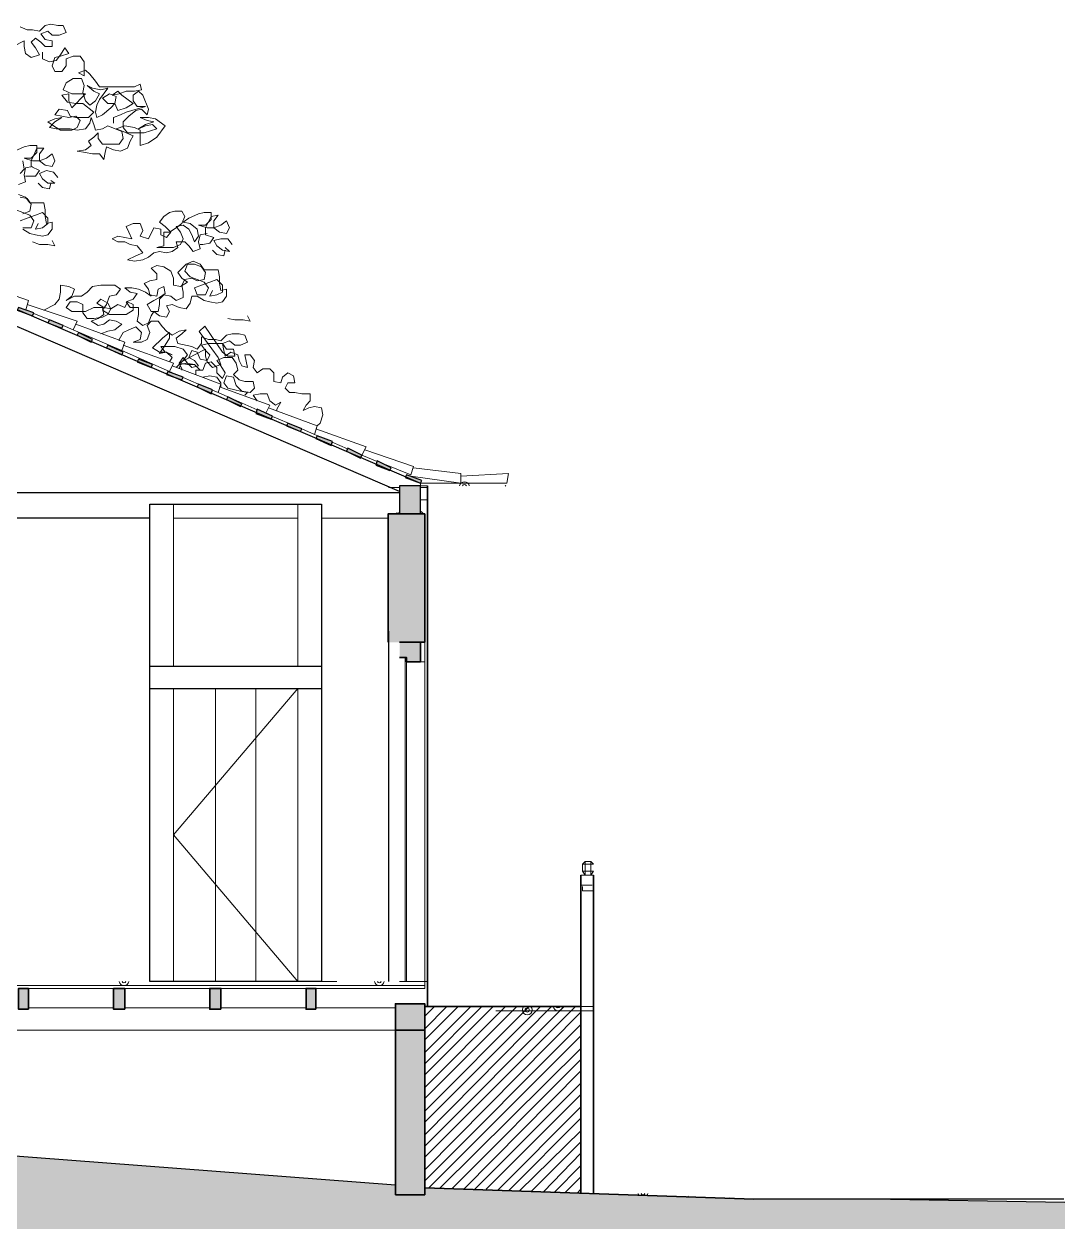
# Model space of a CAD drawing. Header units: millimetres. Extents: x -87562 to -66998, y -9230 to 528.
# Drawn here: x -74950 to -66998, y -9230 to -27 of the extents above; entities that cross this region are included whole.
import ezdxf

# ---------------------------------------------------------------- set-up
doc = ezdxf.new("R2010")
doc.units = ezdxf.units.MM
for name, color, linetype, lineweight in [('A-ALV-___-___-EXI', 250, 'Continuous', 35), ('A-BAS-___-___-EXI', 250, 'Continuous', 25), ('A-COB-___-___-EXI', 250, 'Continuous', 25), ('A-PIS-___-___-EXI', 250, 'Continuous', 25), ('A-POR-___-___-EXI', 250, 'Continuous', 25), ('A-VEG-___-___-EXI', 250, 'Continuous', 25)]:
    doc.layers.add(name, color=color, linetype=linetype, lineweight=lineweight)

msp = doc.modelspace()

# ---------------------------------------------------------------- hatches: boundary and pattern name
at = {"layer": 'A-ALV-___-___-EXI'}
h = msp.add_hatch(color=11, dxfattribs=at)
h.paths.add_polyline_path([(-71889.2, -8970.2), (-71889.2, -7712.3), (-72113.1, -7712.3), (-72113.1, -8970.2)])
h.paths.add_polyline_path([(-75652.2, -8671.7), (-75598.9, -8671.7), (-75598.9, -7552.4), (-75780.1, -7552.4), (-75780.1, -8671.7), (-75726.8, -8671.7)])
h.paths.add_polyline_path([(-79436.4, -8405.2), (-79276.5, -8405.2), (-79276.5, -7712.3), (-79500.4, -7712.3), (-79500.4, -8405.2), (-79479.1, -8405.2)])
h.paths.add_polyline_path([(-82975.5, -8096.1), (-82666.4, -8096.1), (-82666.4, -6411.8), (-82954.2, -6411.8), (-82900.9, -7627.1), (-82975.5, -7627.1), (-82975.5, -8064.1)])
h.paths.add_polyline_path([(-79479.1, -5036.7), (-79319.2, -5036.7), (-79319.2, -3789.5), (-79479.1, -3789.5), (-79479.1, -4303.1)])
h.paths.add_polyline_path([(-72027.8, -4748.9), (-71889.2, -4748.9), (-71889.2, -3768.9), (-72169.2, -3768.9), (-72169.2, -4748.9), (-72081.1, -4748.9)])
at = {"layer": 'A-BAS-___-___-EXI', "true_color": 0xcb9898}
msp.add_hatch(color=253, dxfattribs=at).paths.add_polyline_path([(-79850.8, -9230.1), (-66997.9, -9230.1), (-66997.9, -9028.9), (-68478, -9002.2), (-69373.5, -9002.2), (-71889.2, -8916.9), (-71889.2, -8970.2), (-72113.1, -8970.2), (-72113.1, -8895.6), (-75598.9, -8629.1), (-75598.9, -8671.7), (-75780.1, -8671.7), (-75780.1, -8618.4), (-79276.5, -8341.3), (-79276.5, -8405.2), (-79500.4, -8405.2), (-79500.4, -8330.6), (-82666.4, -8085.4), (-82666.4, -8096.1), (-82975.5, -8096.1), (-82975.5, -8064.1), (-84735.5, -8064.1), (-84735.5, -8060.2), (-85395.3, -8042.8), (-87562.5, -7937.1), (-87562.5, -9230.1), (-82421.3, -9230.1)])
at = {"layer": 'A-COB-___-___-EXI', "true_color": 0xc19a82}
h = msp.add_hatch(color=33, dxfattribs=at)
h.paths.add_polyline_path([(-72113.1, -7712.3), (-71889.2, -7712.3), (-71889.2, -7509.8), (-72113.1, -7509.8)])
h.paths.add_polyline_path([(-79276.5, -7712.3), (-79276.5, -7509.8), (-79436.4, -7509.8), (-79436.4, -7371.2), (-79479.1, -7371.2), (-79479.1, -7712.3)])
h.paths.add_polyline_path([(-75652.2, -7552.4), (-75652.2, -7392.5), (-75726.8, -7392.5), (-75726.8, -7552.4)])
h.paths.add_polyline_path([(-78658.2, -7552.4), (-78583.6, -7552.4), (-78583.6, -7392.5), (-78658.2, -7392.5)])
h.paths.add_polyline_path([(-77848.1, -7552.4), (-77848.1, -7392.5), (-77922.7, -7392.5), (-77922.7, -7552.4)])
h.paths.add_polyline_path([(-74991.2, -7552.4), (-74916.6, -7552.4), (-74916.6, -7392.5), (-74991.2, -7392.5)])
h.paths.add_polyline_path([(-74181.1, -7552.4), (-74181.1, -7392.5), (-74266.4, -7392.5), (-74266.4, -7552.4)])
h.paths.add_polyline_path([(-77112.6, -7552.4), (-77112.6, -7392.5), (-77197.8, -7392.5), (-77197.8, -7552.4)])
h.paths.add_polyline_path([(-72795.3, -7552.4), (-72720.7, -7552.4), (-72720.7, -7392.5), (-72795.3, -7392.5)])
h.paths.add_polyline_path([(-76462.3, -7552.4), (-76377, -7552.4), (-76377, -7392.5), (-76462.3, -7392.5)])
h.paths.add_polyline_path([(-73530.8, -7552.4), (-73445.6, -7552.4), (-73445.6, -7392.5), (-73530.8, -7392.5)])
h.paths.add_polyline_path([(-82773, -5249.9), (-82634.4, -5217.9), (-82655.7, -5079.3), (-82794.3, -5100.7)])
h.paths.add_polyline_path([(-83359.3, -5196.6), (-83252.7, -5154), (-83263.3, -5132.6), (-83369.9, -5175.3)])
h.paths.add_polyline_path([(-79479.1, -5154), (-79329.8, -5154), (-79329.8, -5036.7), (-79479.1, -5036.7)])
h.paths.add_polyline_path([(-83082.1, -5090), (-82975.5, -5036.7), (-82986.2, -5015.4), (-83092.8, -5058)])
h.paths.add_polyline_path([(-82804.9, -4972.7), (-82698.4, -4919.4), (-82709, -4898.1), (-82815.6, -4940.8)])
h.paths.add_polyline_path([(-71921.2, -4898.1), (-71921.2, -4748.9), (-72081.1, -4748.9), (-72081.1, -4866.1), (-72027.8, -4866.1), (-72027.8, -4898.1)])
h.paths.add_polyline_path([(-82527.8, -4855.5), (-82421.3, -4801.9), (-82431.9, -4780.9), (-82538.5, -4834.2)])
h.paths.add_polyline_path([(-82250.6, -4738.2), (-82144, -4695.6), (-82144, -4663.6), (-82261.3, -4716.9)])
h.paths.add_polyline_path([(-81973.5, -4621), (-81856.2, -4578.3), (-81866.9, -4546.4), (-81984.1, -4599.7)])
h.paths.add_polyline_path([(-81696.3, -4503.7), (-81579.1, -4461.1), (-81589.7, -4439.8), (-81707, -4482.4)])
h.paths.add_polyline_path([(-81419.2, -4386.5), (-81301.9, -4343.8), (-81312.6, -4322.5), (-81429.8, -4365.1)])
h.paths.add_polyline_path([(-81142, -4269.2), (-81024.7, -4226.6), (-81035.4, -4205.2), (-81152.7, -4247.9)])
h.paths.add_polyline_path([(-80864.8, -4151.9), (-80747.6, -4109.3), (-80758.2, -4088), (-80875.5, -4130.6)])
h.paths.add_polyline_path([(-80587.7, -4045.3), (-80470.4, -3992), (-80481.1, -3970.7), (-80587.7, -4013.4)])
h.paths.add_polyline_path([(-80299.9, -3928.1), (-80193.3, -3874.8), (-80203.9, -3853.5), (-80310.5, -3896.1)])
h.paths.add_polyline_path([(-80022.7, -3810.8), (-79916.1, -3757.5), (-79926.8, -3736.2), (-80033.4, -3789.5)])
h.paths.add_polyline_path([(-79468.4, -3789.5), (-79276.5, -3789.5), (-79276.5, -3587), (-79468.4, -3587)])
h.paths.add_polyline_path([(-71921.2, -3768.2), (-71921.2, -3555), (-72081.1, -3555), (-72081.1, -3768.2)])
h.paths.add_polyline_path([(-79745.6, -3693.6), (-79639, -3650.9), (-79649.6, -3618.9), (-79756.2, -3672.2)])
h.paths.add_polyline_path([(-79585.7, -3629.6), (-79479.1, -3576.3), (-79489.7, -3555), (-79596.3, -3597.6)])
h.paths.add_polyline_path([(-79436.4, -3555), (-79319.2, -3512.3), (-79329.8, -3491), (-79447.1, -3533.7)])
h.paths.add_polyline_path([(-71921.2, -3533.7), (-71910.5, -3512.3), (-72027.8, -3469.7), (-72038.5, -3491)])
h.paths.add_polyline_path([(-79201.9, -3459), (-79095.3, -3416.4), (-79106, -3384.4), (-79212.6, -3437.7)])
h.paths.add_polyline_path([(-72155.7, -3437.7), (-72145, -3416.4), (-72251.6, -3363.1), (-72262.3, -3395.1)])
h.paths.add_polyline_path([(-78978, -3363.1), (-78871.4, -3309.8), (-78882.1, -3288.5), (-78988.7, -3341.8)])
h.paths.add_polyline_path([(-72379.6, -3341.8), (-72368.9, -3320.5), (-72475.5, -3267.2), (-72486.2, -3288.5)])
h.paths.add_polyline_path([(-78754.2, -3256.5), (-78636.9, -3213.9), (-78647.6, -3192.5), (-78764.8, -3235.2)])
h.paths.add_polyline_path([(-72603.4, -3245.8), (-72592.8, -3213.9), (-72710, -3171.2), (-72720.7, -3192.5)])
h.paths.add_polyline_path([(-78519.7, -3160.6), (-78413.1, -3107.3), (-78423.7, -3085.9), (-78530.3, -3139.2)])
h.paths.add_polyline_path([(-72837.9, -3139.2), (-72827.3, -3117.9), (-72933.9, -3075.3), (-72944.5, -3096.6)])
h.paths.add_polyline_path([(-78295.8, -3064.6), (-78189.2, -3011.3), (-78199.9, -2990), (-78306.5, -3032.7)])
h.paths.add_polyline_path([(-73061.8, -3043.3), (-73051.1, -3022), (-73168.4, -2968.7), (-73179.1, -3000.7)])
h.paths.add_polyline_path([(-78072, -2958), (-77954.7, -2915.4), (-77965.4, -2894.1), (-78082.6, -2936.7)])
h.paths.add_polyline_path([(-73296.3, -2947.4), (-73285.7, -2926.1), (-73392.3, -2872.8), (-73402.9, -2894.1)])
h.paths.add_polyline_path([(-77837.4, -2862.1), (-77730.8, -2808.8), (-77741.5, -2787.5), (-77848.1, -2840.8)])
h.paths.add_polyline_path([(-73520.2, -2851.4), (-73509.5, -2819.5), (-73616.1, -2776.8), (-73626.8, -2798.1)])
h.paths.add_polyline_path([(-77613.6, -2766.2), (-77507, -2712.9), (-77517.6, -2691.5), (-77624.2, -2734.2)])
h.paths.add_polyline_path([(-73744, -2744.8), (-73733.4, -2723.5), (-73850.6, -2680.9), (-73861.3, -2702.2)])
h.paths.add_polyline_path([(-77389.7, -2659.6), (-77272.5, -2616.9), (-77283.1, -2584.9), (-77400.4, -2638.2)])
h.paths.add_polyline_path([(-73978.6, -2648.9), (-73967.9, -2627.6), (-74074.5, -2584.9), (-74085.2, -2606.3)])
h.paths.add_polyline_path([(-77155.2, -2563.6), (-77048.6, -2510.3), (-77059.3, -2489), (-77165.9, -2542.3)])
h.paths.add_polyline_path([(-74202.4, -2553), (-74191.8, -2531.6), (-74309, -2478.3), (-74319.7, -2499.7)])
h.paths.add_polyline_path([(-76931.3, -2457), (-76824.7, -2414.4), (-76835.4, -2393.1), (-76942, -2435.7)])
h.paths.add_polyline_path([(-74436.9, -2457), (-74426.3, -2435.7), (-74532.9, -2382.4), (-74543.5, -2403.7)])
h.paths.add_polyline_path([(-76707.5, -2361.1), (-76590.2, -2318.4), (-76600.9, -2286.5), (-76718.1, -2339.8)])
h.paths.add_polyline_path([(-74660.8, -2350.4), (-74650.1, -2329.1), (-74756.7, -2286.5), (-74767.4, -2307.8), (-74709.6, -2330.9)])
h.paths.add_polyline_path([(-76473, -2265.1), (-76366.4, -2211.8), (-76377, -2190.5), (-76483.6, -2243.8)])
h.paths.add_polyline_path([(-74884.6, -2254.5), (-74874, -2233.2), (-74991.2, -2190.5), (-75001.9, -2211.8), (-74888.3, -2253.1)])
h.paths.add_polyline_path([(-75684.1, -2243.8), (-75545.6, -2105.2), (-75684.1, -1966.7), (-75822.7, -2105.2)])
h.paths.add_polyline_path([(-76249.1, -2158.5), (-76142.5, -2115.9), (-76153.2, -2094.6), (-76259.8, -2137.2)])
h.paths.add_polyline_path([(-75119.2, -2158.5), (-75108.5, -2137.2), (-75215.1, -2083.9), (-75225.8, -2115.9)])
h.paths.add_polyline_path([(-75343, -2062.6), (-75332.4, -2041.3), (-75449.6, -1988), (-75460.3, -2009.3)])
h.paths.add_polyline_path([(-76025.3, -2062.6), (-75908, -2009.3), (-75918.7, -1988), (-76035.9, -2041.3)])
h.paths.add_polyline_path([(-75577.5, -1966.7), (-75566.9, -1934.7), (-75673.5, -1892), (-75683.9, -1913.5)])
h.paths.add_polyline_path([(-75790.7, -1966.7), (-75684.1, -1913.4), (-75694.8, -1892), (-75801.4, -1934.7)])

# ---------------------------------------------------------------- linework, layer by layer
at = {"layer": 'A-ALV-___-___-EXI'}
for p, q in [((-71868.3, -3555), (-71868.3, -7531.1)), ((-70695.3, -8957.4), (-70695.3, -6529.1)), ((-70599.4, -6529.1), (-70599.4, -8960.6)), ((-71868.3, -7531.1), (-70695.3, -7531.1)), ((-72113.1, -7712.3), (-72113.1, -8970.2)), ((-71889.2, -8970.2), (-71889.2, -7712.3)), ((-72113.1, -8970.2), (-71889.2, -8970.2))]:
    msp.add_line(p, q, dxfattribs=at)
at = {"layer": 'A-ALV-___-___-EXI', "color": 28, "lineweight": 15}
for p, q in [((-72102.4, -3768.9), (-72102.4, -3757.5)), ((-71921.2, -3768.2), (-71910.5, -3768.2)), ((-70663.3, -6529.1), (-70663.3, -6422.5)), ((-70620.7, -6422.5), (-70620.7, -6529.1)), ((-70599.4, -6529.1), (-70695.3, -6529.1)), ((-70695.3, -6529.1), (-70599.4, -6529.1)), ((-70599.4, -6443.8), (-70684.6, -6443.8)), ((-70674, -6603.7), (-70695.3, -6603.7)), ((-70674, -6603.7), (-70610, -6603.7)), ((-72038.5, -7339.2), (-72081.1, -7339.2)), ((-71868.3, -7339.2), (-71889.2, -7339.2)), ((-71889.2, -7605.7), (-71814.6, -7531.1)), ((-71889.2, -7701.7), (-71718.7, -7531.1)), ((-71889.2, -7787), (-71633.4, -7531.1)), ((-71889.2, -7882.9), (-71537.4, -7531.1)), ((-71889.2, -7968.2), (-71452.2, -7531.1)), ((-71889.2, -8053.5), (-71366.9, -7531.1)), ((-71889.2, -8149.4), (-71270.9, -7531.1)), ((-71889.2, -8234.7), (-71185.7, -7531.1)), ((-71889.2, -8330.6), (-71089.7, -7531.1)), ((-71889.2, -8415.9), (-71004.4, -7531.1)), ((-71889.2, -8511.8), (-70919.2, -7531.1)), ((-71889.2, -8597.1), (-70823.2, -7531.1)), ((-71889.2, -8682.4), (-70737.9, -7531.1)), ((-70695.3, -7531.1), (-70599.4, -7531.1)), ((-70599.4, -7531.1), (-70695.3, -7531.1)), ((-71889.2, -8778.3), (-70695.3, -7573.8)), ((-71889.2, -8863.6), (-70695.3, -7669.7)), ((-71857.2, -8916.9), (-70695.3, -7755)), ((-71772, -8916.9), (-70695.3, -7850.9)), ((-71683, -8923.9), (-70695.3, -7936.2)), ((-71590.2, -8927), (-70695.3, -8021.5)), ((-71505.5, -8927.6), (-70695.3, -8117.4)), ((-71420.2, -8927.6), (-70695.3, -8202.7)), ((-71332.5, -8935.8), (-70695.3, -8298.6)), ((-71249.6, -8938.2), (-70695.3, -8383.9)), ((-71164.3, -8938.2), (-70695.3, -8479.8)), ((-71074.7, -8944.5), (-70695.3, -8565.1)), ((-70981.9, -8947.7), (-70695.3, -8650.4)), ((-74848.6, -8686.4), (-74852.7, -8682.4)), ((-70897.8, -8948.9), (-70695.3, -8746.3)), ((-70812.6, -8948.9), (-70695.3, -8831.6)), ((-70724.1, -8956.4), (-70695.3, -8927.6)), ((-70631.3, -8959.5), (-70599.4, -8959.5)), ((-69878.4, -8985.1), (-69874.5, -8980.9))]:
    msp.add_line(p, q, dxfattribs=at)
at = {"layer": 'A-ALV-___-___-EXI', "color": 38, "lineweight": 35}
for p, q in [((-71889.2, -7531.1), (-71868.3, -7531.1)), ((-70695.3, -7531.1), (-70695.3, -8957.4))]:
    msp.add_line(p, q, dxfattribs=at)
at = {"layer": 'A-ALV-___-___-EXI'}
for points in [[(-71921.2, -4748.9), (-71889.2, -4748.9), (-71889.2, -3768.9), (-72169.2, -3768.9), (-72169.2, -4748.9)], [(-72081.1, -4866.1), (-72027.8, -4866.1), (-72027.8, -4898.1), (-71921.2, -4898.1), (-71921.2, -4748.9), (-72081.1, -4748.9)]]:
    msp.add_lwpolyline(points, dxfattribs=at)
at = {"layer": 'A-ALV-___-___-EXI', "color": 28, "lineweight": 15, "flags": 128}
for points in [[(-71889.2, -4748.9), (-71889.2, -4898.1), (-71921.2, -4898.1)], [(-70684.6, -6497.1), (-70684.6, -6443.8), (-70663.3, -6422.5), (-70620.7, -6422.5), (-70599.4, -6443.8)], [(-70599.4, -6646.3), (-70684.6, -6646.3), (-70684.6, -6614.4)], [(-70599.4, -7563.1), (-71345.6, -7563.1), (-71025.8, -7563.1)]]:
    msp.add_lwpolyline(points, dxfattribs=at)
msp.add_lwpolyline([(-70599.4, -6497.1), (-70620.7, -6529.1), (-70663.3, -6529.1), (-70684.6, -6497.1)], close=True, dxfattribs=at)
at = {"layer": 'A-ALV-___-___-EXI'}
for points in [[(-74916.6, -7552.4), (-74916.6, -7392.5), (-74991.2, -7392.5), (-74991.2, -7552.4)], [(-74181.1, -7552.4), (-74181.1, -7392.5), (-74266.4, -7392.5), (-74266.4, -7552.4)], [(-73445.6, -7552.4), (-73445.6, -7392.5), (-73530.8, -7392.5), (-73530.8, -7552.4)], [(-72720.7, -7552.4), (-72720.7, -7392.5), (-72795.3, -7392.5), (-72795.3, -7552.4)], [(-71889.2, -7712.3), (-71889.2, -7509.8), (-72113.1, -7509.8), (-72113.1, -7712.3)]]:
    msp.add_lwpolyline(points, close=True, dxfattribs=at)
at = {"layer": 'A-ALV-___-___-EXI', "color": 248, "lineweight": 9}
for points in [[(-72081.9, -3757), (-72087.8, -3759.5), (-72093.3, -3762.4), (-72098.6, -3765.7)], [(-71899.9, -3768.5), (-71905.1, -3760.3), (-71912, -3753.3), (-71920.2, -3747.8)]]:
    msp.add_open_spline(points, degree=3, dxfattribs=at)
at = {"layer": 'A-ALV-___-___-EXI', "color": 28, "lineweight": 15}
for points in [[(-74223.2, -7340), (-74220.3, -7357.7), (-74205, -7371.2), (-74186.4, -7371.2)], [(-74201.3, -7339.8), (-74198.9, -7345.7), (-74193.2, -7349.9), (-74186.4, -7349.9)], [(-74186.4, -7349.9), (-74179.7, -7349.9), (-74173.9, -7345.7), (-74171.6, -7339.8)], [(-74186.4, -7371.2), (-74168, -7371.2), (-74152.5, -7357.7), (-74149.6, -7340)], [(-71132.1, -7531.4), (-71138.9, -7538.1), (-71143, -7547.5), (-71143, -7557.8)], [(-71105.7, -7541.8), (-71114.5, -7541.8), (-71121.7, -7548.9), (-71121.7, -7557.8)], [(-71089.7, -7557.8), (-71089.7, -7548.9), (-71096.9, -7541.8), (-71105.7, -7541.8)], [(-71068.4, -7557.8), (-71068.4, -7547.5), (-71072.6, -7538.1), (-71079.4, -7531.4)], [(-70908, -7531.9), (-70905.1, -7549.6), (-70889.7, -7563.1), (-70871.2, -7563.1)], [(-70886.1, -7531.7), (-70883.7, -7537.6), (-70877.9, -7541.8), (-70871.2, -7541.8)], [(-70871.2, -7541.8), (-70864.4, -7541.8), (-70858.7, -7537.6), (-70856.3, -7531.7)], [(-70871.2, -7563.1), (-70852.8, -7563.1), (-70837.3, -7549.6), (-70834.4, -7531.9)], [(-71143, -7557.8), (-71143, -7578.4), (-71126.3, -7595.1), (-71105.7, -7595.1)], [(-71121.7, -7557.8), (-71121.7, -7566.6), (-71114.5, -7573.8), (-71105.7, -7573.8)], [(-71105.7, -7595.1), (-71085.2, -7595.1), (-71068.4, -7578.4), (-71068.4, -7557.8)], [(-71105.7, -7573.8), (-71096.9, -7573.8), (-71089.7, -7566.6), (-71089.7, -7557.8)], [(-70257.7, -8960.3), (-70257, -8965.1), (-70255.2, -8969.7), (-70252.8, -8973.7)], [(-70235.8, -8960.1), (-70233.5, -8966), (-70227.7, -8970.2), (-70220.9, -8970.2)], [(-70220.9, -8970.2), (-70214.2, -8970.2), (-70208.4, -8966), (-70206.1, -8960.1)], [(-70190.3, -8975.5), (-70187.2, -8971), (-70185.1, -8965.9), (-70184.1, -8960.3)]]:
    msp.add_open_spline(points, degree=3, dxfattribs=at)
at = {"layer": 'A-BAS-___-___-EXI'}
for p, q in [((-72113.1, -8895.6), (-75598.9, -8629.1)), ((-66997.9, -9028.9), (-68478, -9002.2))]:
    msp.add_line(p, q, dxfattribs=at)
at = {"layer": 'A-BAS-___-___-EXI', "color": 28, "lineweight": 15}
for p, q in [((-69558.9, -8995.9), (-69554.7, -8991.5)), ((-67776.4, -9014.8), (-67774.5, -9012.8))]:
    msp.add_line(p, q, dxfattribs=at)
at = {"layer": 'A-BAS-___-___-EXI'}
msp.add_lwpolyline([(-67005.1, -9002.2), (-69373.5, -9002.2), (-71889.2, -8916.9), (-69373.5, -9002.2)], dxfattribs=at)
at = {"layer": 'A-COB-___-___-EXI', "color": 28, "lineweight": 15}
for p, q in [((-74532.2, -2409.4), (-74931.6, -2237.4)), ((-74876.1, -2237.3), (-74756.7, -2286.5)), ((-72081.1, -3597.6), (-74888.3, -2388.3)), ((-74268, -2523.2), (-74434.2, -2451.6)), ((-74083.3, -2602.7), (-74201.8, -2551.7)), ((-73859.7, -2699), (-73978.1, -2648)), ((-73610.7, -2806.2), (-73802.7, -2723.5)), ((-73734.6, -2726), (-73616.1, -2776.8)), ((-73380.3, -2905.4), (-73518.3, -2845.9)), ((-73376.2, -2880.8), (-73169.5, -2972)), ((-73176.5, -2993.1), (-73293.9, -2942.6)), ((-73051.8, -3023.2), (-72880.6, -3096.6)), ((-72943.1, -3093.7), (-73061.5, -3042.7)), ((-72719.4, -3190), (-72837.8, -3139)), ((-72731.3, -3160.6), (-72693.8, -3177.1)), ((-72595, -3220.7), (-72478.1, -3272.3)), ((-72458.8, -3302.2), (-72601.7, -3240.6)), ((-72259.9, -3387.8), (-72377.3, -3337.3)), ((-72368.9, -3320.5), (-72252.9, -3366.9)), ((-72035.2, -3484.6), (-72153.6, -3433.6)), ((-72166.4, -3565.6), (-72081.1, -3565.6)), ((-71281.6, -3533.7), (-71921.2, -3533.7)), ((-71921.2, -3533.7), (-71921.2, -3555)), ((-71921.2, -3555), (-71868.3, -3555)), ((-71921.2, -3555), (-71868.3, -3555)), ((-71921.2, -3565.6), (-71868.3, -3565.6)), ((-72081.1, -3608.3), (-74888.3, -3608.3)), ((-71868.3, -3661.6), (-71921.2, -3661.6)), ((-72859.3, -3800.2), (-73808, -3800.2)), ((-72169.2, -3800.2), (-72678, -3800.2))]:
    msp.add_line(p, q, dxfattribs=at)
at = {"layer": 'A-COB-___-___-EXI'}
for p, q in [((-72081.1, -3608.3), (-79255.2, -3608.3)), ((-73989.2, -3800.2), (-79255.2, -3800.2)), ((-73989.2, -4930.1), (-72678, -4930.1)), ((-73989.2, -5100.7), (-72678, -5100.7))]:
    msp.add_line(p, q, dxfattribs=at)
for points in [[(-75684.1, -1913.4), (-75694.8, -1892), (-75801.4, -1934.7), (-75790.7, -1966.7), (-75684.1, -1913.4), (-71921.2, -3533.7), (-71910.5, -3512.3), (-72027.8, -3469.7), (-72038.5, -3491), (-71921.2, -3533.7)], [(-72081.1, -3597.6), (-75545.6, -2105.2), (-75684.1, -1966.7), (-75822.7, -2105.2), (-75684.1, -2243.8), (-75545.6, -2105.2)]]:
    msp.add_lwpolyline(points, dxfattribs=at)
at = {"layer": 'A-COB-___-___-EXI', "color": 28, "lineweight": 15, "flags": 128}
for points in [[(-74937.4, -2210.1), (-74916.6, -2137.2), (-75289.7, -2009.3)], [(-74575.5, -2361.1), (-74543.5, -2297.1), (-74927.3, -2169.2)], [(-74650.6, -2330.1), (-74575.5, -2361.1), (-74202.4, -2521), (-73840, -2680.9), (-73780.3, -2706.5)], [(-74202.4, -2521), (-74181.1, -2457), (-74554.2, -2318.4)], [(-73840, -2680.9), (-73808, -2616.9), (-74191.8, -2478.3)], [(-73466.9, -2840.8), (-73445.6, -2776.8), (-73818.7, -2638.2)], [(-73510.4, -2822.1), (-73466.9, -2840.8), (-73392.6, -2873.5)], [(-73103.3, -2998.3), (-73072.5, -2936.7), (-73456.2, -2798.1)], [(-72827.9, -3119.2), (-72731.3, -3160.6), (-72710, -3096.6), (-73083.1, -2958)], [(-72368.9, -3320.5), (-72336.9, -3256.5), (-72720.7, -3117.9)], [(-72209, -3384.4), (-71995.8, -3469.7), (-71974.5, -3405.7), (-72347.6, -3277.8)], [(-71995.8, -3480.4), (-71612.1, -3533.7), (-71612.1, -3459), (-71974.5, -3416.4)], [(-71612.1, -3533.7), (-71260.3, -3533.7), (-71249.6, -3459), (-71612.1, -3480.4)], [(-73989.2, -4930.1), (-72678, -4930.1), (-72678, -3693.6), (-72859.3, -3693.6), (-72859.3, -4930.1)], [(-73808, -4930.1), (-73808, -3693.6), (-73989.2, -3693.6)], [(-73989.2, -5100.7), (-72678, -5100.7), (-72678, -4930.1)]]:
    msp.add_lwpolyline(points, dxfattribs=at)
at = {"layer": 'A-COB-___-___-EXI'}
for points in [[(-74991.2, -2190.5), (-75001.9, -2211.8), (-74884.6, -2254.5), (-74874, -2233.2)], [(-74660.8, -2350.4), (-74650.1, -2329.1), (-74756.7, -2286.5), (-74767.4, -2307.8)], [(-74436.9, -2457), (-74426.3, -2435.7), (-74532.9, -2382.4), (-74543.5, -2403.7)], [(-74202.4, -2553), (-74191.8, -2531.6), (-74309, -2478.3), (-74319.7, -2499.7)], [(-74085.2, -2606.3), (-73978.6, -2648.9), (-73967.9, -2627.6), (-74074.5, -2584.9)], [(-73744, -2744.8), (-73733.4, -2723.5), (-73850.6, -2680.9), (-73861.3, -2702.2)], [(-73520.2, -2851.4), (-73509.5, -2819.5), (-73616.1, -2776.8), (-73626.8, -2798.1)], [(-73296.3, -2947.4), (-73285.7, -2926.1), (-73392.3, -2872.8), (-73402.9, -2894.1)], [(-73061.8, -3043.3), (-73051.1, -3022), (-73168.4, -2968.7), (-73179.1, -3000.7)], [(-72944.5, -3096.6), (-72837.9, -3139.2), (-72827.3, -3117.9), (-72933.9, -3075.3)], [(-72603.4, -3245.8), (-72592.8, -3213.9), (-72710, -3171.2), (-72720.7, -3192.5)], [(-72379.6, -3341.8), (-72368.9, -3320.5), (-72475.5, -3267.2), (-72486.2, -3288.5)], [(-72155.7, -3437.7), (-72145, -3416.4), (-72251.6, -3363.1), (-72262.3, -3395.1)], [(-72081.1, -3555), (-72081.1, -3768.2), (-71921.2, -3768.2), (-71921.2, -3555)]]:
    msp.add_lwpolyline(points, close=True, dxfattribs=at)
at = {"layer": 'A-COB-___-___-EXI', "color": 28, "lineweight": 15}
for points in [[(-71585.4, -3523), (-71604, -3523), (-71619.3, -3536.5), (-71622.2, -3554.2)], [(-71585.4, -3544.3), (-71592.1, -3544.3), (-71597.9, -3548.5), (-71600.3, -3554.4)], [(-71548.6, -3554.2), (-71551.5, -3536.5), (-71567, -3523), (-71585.4, -3523)], [(-71570.5, -3554.4), (-71572.9, -3548.5), (-71578.7, -3544.3), (-71585.4, -3544.3)]]:
    msp.add_open_spline(points, degree=3, dxfattribs=at)
at = {"layer": 'A-COB-___-___-EXI', "color": 248, "lineweight": 9}
msp.add_open_spline([(-71275.3, -3555.5), (-71272.8, -3553.8), (-71270.4, -3551.8), (-71268.1, -3549.7)], degree=3, dxfattribs=at)
at = {"layer": 'A-PIS-___-___-EXI', "color": 28, "lineweight": 15}
for p, q in [((-73989.2, -7339.2), (-72560.3, -7339.2)), ((-74266.4, -7392.5), (-74916.6, -7392.5)), ((-73530.8, -7392.5), (-74181.1, -7392.5)), ((-72795.3, -7392.5), (-73445.6, -7392.5)), ((-74916.6, -7541.8), (-74266.4, -7541.8)), ((-74181.1, -7541.8), (-73530.8, -7541.8)), ((-73445.6, -7541.8), (-72795.3, -7541.8)), ((-72720.7, -7541.8), (-72113.1, -7541.8)), ((-72113.1, -7712.3), (-75598.9, -7712.3))]:
    msp.add_line(p, q, dxfattribs=at)
at = {"layer": 'A-PIS-___-___-EXI', "color": 28, "lineweight": 15, "flags": 128}
for points in [[(-72081.1, -7339.2), (-71889.2, -7339.2), (-71889.2, -7371.2), (-79436.4, -7371.2)], [(-79436.4, -7371.2), (-71889.2, -7371.2), (-71889.2, -7392.5), (-72720.7, -7392.5)]]:
    msp.add_lwpolyline(points, dxfattribs=at)
at = {"layer": 'A-PIS-___-___-EXI', "color": 28, "lineweight": 15}
for points in [[(-72272.5, -7340), (-72269.6, -7357.7), (-72254.2, -7371.2), (-72235.7, -7371.2)], [(-72250.5, -7339.8), (-72248.2, -7345.7), (-72242.4, -7349.9), (-72235.7, -7349.9)], [(-72235.7, -7349.9), (-72228.9, -7349.9), (-72223.1, -7345.7), (-72220.8, -7339.8)], [(-72235.7, -7371.2), (-72217.3, -7371.2), (-72201.8, -7357.7), (-72198.8, -7340)]]:
    msp.add_open_spline(points, degree=3, dxfattribs=at)
at = {"layer": 'A-POR-___-___-EXI'}
for p, q in [((-73989.2, -7339.2), (-73989.2, -3693.6)), ((-72166.4, -4663.6), (-72166.4, -7339.2))]:
    msp.add_line(p, q, dxfattribs=at)
at = {"layer": 'A-POR-___-___-EXI', "color": 28, "lineweight": 15}
for p, q in [((-72038.5, -4866.1), (-72038.5, -7339.2)), ((-71889.2, -7339.2), (-71889.2, -4866.1)), ((-72027.8, -4898.1), (-72027.8, -7339.2)), ((-73808, -5100.7), (-73808, -7339.2)), ((-73488.2, -5100.7), (-73488.2, -7339.2)), ((-73179.1, -5100.7), (-73179.1, -7339.2)), ((-72678, -5100.7), (-72678, -7339.2))]:
    msp.add_line(p, q, dxfattribs=at)
at = {"layer": 'A-POR-___-___-EXI'}
msp.add_lwpolyline([(-73989.2, -7339.2), (-73989.2, -3693.6), (-72678, -3693.6), (-72678, -7339.2)], close=True, dxfattribs=at)
at = {"layer": 'A-POR-___-___-EXI', "color": 28, "lineweight": 15, "flags": 128}
msp.add_lwpolyline([(-72859.3, -7339.2), (-73808, -6220), (-72859.3, -5100.7)], close=True, dxfattribs=at)
at = {"layer": 'A-VEG-___-___-EXI', "color": 28, "lineweight": 15, "flags": 128}
for points in [[(-74980.6, -47.9), (-74927.3, -69.2), (-74884.6, -69.2), (-74831.3, -79.9), (-74788.7, -37.2), (-74746.1, -26.6), (-74692.8, -37.2), (-74650.1, -37.2), (-74628.8, -90.5), (-74682.1, -111.8), (-74735.4, -111.8), (-74767.4, -79.9), (-74820.7, -101.2), (-74788.7, -143.8), (-74735.4, -154.5), (-74735.4, -197.1), (-74788.7, -197.1), (-74820.7, -165.1), (-74863.3, -133.2), (-74895.3, -165.1), (-74863.3, -207.8), (-74831.3, -261.1), (-74895.3, -282.4), (-74937.9, -250.4), (-74948.6, -197.1), (-74948.6, -154.5), (-75033.9, -197.1)], [(-74810, -239.8), (-74810, -293.1), (-74756.7, -314.4), (-74703.4, -303.7), (-74671.4, -261.1), (-74639.5, -207.8), (-74607.5, -250.4), (-74671.4, -271.7), (-74714.1, -282.4), (-74735.4, -346.4), (-74714.1, -389), (-74660.8, -389), (-74628.8, -346.4), (-74628.8, -293.1), (-74575.5, -271.7), (-74522.2, -271.7), (-74490.2, -314.4), (-74490.2, -421), (-74532.9, -399.7), (-74479.6, -378.3), (-74447.6, -410.3), (-74404.9, -463.6), (-74373, -506.3), (-74106.5, -506.3), (-74063.8, -484.9), (-74053.2, -527.6), (-74106.5, -538.2), (-74170.4, -538.2), (-74223.7, -559.6), (-74277, -570.2), (-74234.4, -538.2), (-74202.4, -570.2), (-74117.1, -634.2), (-74170.4, -666.2), (-74234.4, -687.5), (-74255.7, -634.2), (-74245, -580.9), (-74298.3, -559.6), (-74351.6, -591.5), (-74309, -634.2), (-74255.7, -634.2), (-74287.7, -666.2), (-74351.6, -719.5), (-74394.3, -740.8), (-74404.9, -698.1), (-74394.3, -644.8), (-74373, -602.2), (-74309, -516.9), (-74362.3, -527.6), (-74426.3, -516.9), (-74468.9, -495.6), (-74415.6, -538.2), (-74373, -559.6), (-74404.9, -612.9), (-74447.6, -644.8), (-74479.6, -612.9), (-74500.9, -548.9), (-74490.2, -495.6), (-74511.5, -442.3), (-74575.5, -442.3), (-74628.8, -474.3), (-74650.1, -527.6), (-74586.2, -559.6), (-74479.6, -559.6), (-74586.2, -666.2), (-74607.5, -612.9), (-74607.5, -559.6), (-74660.8, -570.2), (-74618.1, -623.5), (-74554.2, -634.2), (-74500.9, -634.2), (-74415.6, -698.1), (-74458.2, -740.8), (-74554.2, -740.8), (-74596.8, -730.1), (-74618.1, -687.5), (-74682.1, -676.8), (-74714.1, -719.5), (-74607.5, -740.8), (-74554.2, -730.1), (-74522.2, -762.1), (-74543.5, -815.4), (-74586.2, -836.7), (-74671.4, -836.7), (-74724.7, -804.7), (-74767.4, -772.8), (-74714.1, -751.4), (-74660.8, -740.8), (-74714.1, -772.8), (-74756.7, -815.4), (-74703.4, -826.1), (-74596.8, -826.1), (-74543.5, -836.7), (-74479.6, -826.1), (-74447.6, -783.4), (-74436.9, -740.8), (-74415.6, -794.1), (-74404.9, -836.7), (-74351.6, -826.1), (-74309, -804.7), (-74202.4, -847.4), (-74191.8, -900.7), (-74223.7, -943.3), (-74351.6, -943.3), (-74383.6, -900.7), (-74383.6, -858), (-74415.6, -890), (-74458.2, -922), (-74436.9, -954), (-74479.6, -986), (-74543.5, -996.6), (-74479.6, -1007.3), (-74426.3, -1017.9), (-74373, -1017.9), (-74341, -1060.6), (-74330.3, -1007.3), (-74319.7, -964.6), (-74266.4, -986), (-74213.1, -996.6), (-74159.8, -975.3), (-74138.4, -922), (-74117.1, -879.4), (-74191.8, -847.4), (-74245, -826.1), (-74181.1, -804.7), (-74106.5, -815.4), (-74063.8, -836.7), (-74063.8, -954), (-73999.9, -932.7), (-73935.9, -890), (-73872, -804.7), (-73946.6, -751.4), (-73999.9, -740.8), (-74063.8, -740.8), (-74010.5, -762.1), (-73957.2, -772.8), (-74021.2, -794.1), (-74074.5, -826.1), (-74021.2, -804.7), (-73967.9, -794.1), (-73935.9, -826.1), (-74031.8, -858), (-74159.8, -858), (-74191.8, -815.4), (-74191.8, -772.8), (-74149.1, -730.1), (-74095.8, -687.5), (-74053.2, -676.8), (-74010.5, -719.5), (-73999.9, -676.8), (-74042.5, -570.2), (-74074.5, -538.2), (-74117.1, -570.2), (-74117.1, -612.9), (-74085.2, -655.5), (-74021.2, -655.5), (-74170.4, -698.1), (-74213.1, -719.5), (-74266.4, -740.8), (-74266.4, -783.4)], [(-75023.2, -996.6), (-74948.6, -964.6), (-74906, -954), (-74852.7, -954), (-74852.7, -1007.3), (-74895.3, -1049.9), (-74948.6, -1049.9), (-74884.6, -1071.2), (-74831.3, -1071.2), (-74778, -1049.9), (-74735.4, -1017.9), (-74714.1, -1071.2), (-74735.4, -1113.9), (-74788.7, -1103.2), (-74831.3, -1071.2), (-74831.3, -1017.9), (-74799.4, -975.3), (-74852.7, -975.3), (-74874, -1028.6), (-74895.3, -1071.2), (-74895.3, -1113.9), (-74831.3, -1145.9), (-74863.3, -1188.5), (-74937.9, -1188.5)], [(-74980.6, -1167.2), (-74948.6, -1135.2), (-74959.3, -1071.2)], [(-74884.6, -1113.9), (-74937.9, -1124.5), (-74948.6, -1177.8), (-74937.9, -1231.1), (-74991.2, -1252.5)], [(-74692.8, -1199.2), (-74724.7, -1156.5), (-74778, -1145.9), (-74831.3, -1167.2), (-74810, -1209.8), (-74767.4, -1241.8), (-74714.1, -1241.8), (-74746.1, -1220.5)], [(-74842, -1241.8), (-74810, -1273.8), (-74756.7, -1284.4), (-74746.1, -1241.8)], [(-74959.3, -1593.6), (-74906, -1625.5), (-74863.3, -1636.2), (-74810, -1646.9), (-74767.4, -1636.2), (-74735.4, -1593.6), (-74735.4, -1540.3), (-74778, -1550.9), (-74788.7, -1497.6), (-74788.7, -1444.3), (-74799.4, -1391), (-74906, -1391), (-74937.9, -1348.4), (-74991.2, -1327.1)], [(-74959.3, -1476.3), (-74906, -1455), (-74895.3, -1401.7), (-74927.3, -1359), (-74980.6, -1348.4)], [(-75012.6, -1444.3), (-74906, -1487), (-74874, -1529.6), (-74895.3, -1582.9), (-74959.3, -1582.9)], [(-74980.6, -1529.6), (-74927.3, -1508.3), (-74863.3, -1487), (-74810, -1465.6), (-74767.4, -1508.3), (-74767.4, -1550.9), (-74810, -1582.9), (-74863.3, -1593.6), (-74842, -1550.9)], [(-73552.2, -1625.5), (-73605.5, -1636.2), (-73616.1, -1689.5), (-73605.5, -1742.8), (-73658.8, -1764.1), (-73690.7, -1721.5), (-73722.7, -1689.5), (-73786.7, -1689.5), (-73776, -1732.1), (-73818.7, -1764.1), (-73861.3, -1774.8), (-73914.6, -1764.1), (-73957.2, -1774.8), (-73999.9, -1806.8), (-74042.5, -1828.1), (-74106.5, -1838.7), (-74159.8, -1828.1), (-74095.8, -1796.1), (-74042.5, -1774.8), (-74085.2, -1721.5), (-74138.4, -1710.8), (-74181.1, -1689.5), (-74234.4, -1689.5), (-74277, -1668.2), (-74234.4, -1646.9), (-74127.8, -1668.2), (-74149.1, -1614.9), (-74170.4, -1572.2), (-74117.1, -1550.9), (-74063.8, -1550.9), (-74042.5, -1604.2), (-74063.8, -1646.9), (-73999.9, -1668.2), (-73957.2, -1582.9), (-73903.9, -1593.6), (-73903.9, -1636.2), (-73861.3, -1657.5), (-73829.3, -1614.9), (-73872, -1572.2), (-73914.6, -1540.3), (-73882.6, -1497.6), (-73840, -1465.6), (-73797.3, -1455), (-73744, -1455), (-73722.7, -1497.6), (-73744, -1550.9), (-73786.7, -1582.9), (-73840, -1614.9), (-73882.6, -1614.9), (-73882.6, -1721.5), (-73935.9, -1732.1), (-73808, -1732.1), (-73754.7, -1710.8), (-73733.4, -1668.2), (-73754.7, -1614.9), (-73786.7, -1572.2), (-73733.4, -1561.6), (-73690.7, -1593.6), (-73669.4, -1636.2), (-73648.1, -1689.5), (-73616.1, -1646.9), (-73626.8, -1593.6), (-73680.1, -1550.9), (-73733.4, -1540.3), (-73690.7, -1508.3), (-73616.1, -1476.3), (-73573.5, -1465.6), (-73520.2, -1465.6), (-73520.2, -1518.9), (-73562.8, -1561.6), (-73616.1, -1561.6), (-73552.2, -1582.9), (-73498.9, -1582.9), (-73445.6, -1561.6), (-73402.9, -1529.6), (-73381.6, -1582.9), (-73402.9, -1625.5), (-73456.2, -1614.9), (-73498.9, -1582.9), (-73498.9, -1529.6), (-73466.9, -1487), (-73520.2, -1497.6), (-73562.8, -1582.9), (-73562.8, -1636.2), (-73498.9, -1657.5), (-73530.8, -1700.2), (-73584.1, -1710.8), (-73605.5, -1710.8)], [(-74884.6, -1689.5), (-74831.3, -1710.8), (-74767.4, -1710.8), (-74714.1, -1721.5), (-74735.4, -1678.8)], [(-73360.3, -1710.8), (-73392.3, -1668.2), (-73445.6, -1668.2), (-73498.9, -1678.8), (-73477.5, -1721.5), (-73434.9, -1753.5), (-73381.6, -1764.1), (-73413.6, -1732.1)], [(-73978.6, -2105.2), (-74021.2, -2073.3), (-74074.5, -2051.9), (-74127.8, -2041.3), (-74181.1, -2041.3), (-74138.4, -2073.3), (-74085.2, -2083.9), (-74117.1, -2126.6), (-74170.4, -2147.9), (-74138.4, -2190.5), (-74074.5, -2190.5), (-74074.5, -2243.8), (-74085.2, -2297.1), (-74042.5, -2329.1), (-73999.9, -2307.8), (-73978.6, -2254.5), (-73957.2, -2222.5), (-73914.6, -2254.5), (-73861.3, -2265.1), (-73840, -2222.5), (-73861.3, -2179.9), (-73818.7, -2169.2), (-73765.4, -2190.5), (-73712.1, -2201.2), (-73680.1, -2158.5), (-73669.4, -2105.2), (-73626.8, -2105.2), (-73573.5, -2137.2), (-73530.8, -2147.9), (-73477.5, -2158.5), (-73434.9, -2147.9), (-73402.9, -2105.2), (-73402.9, -2051.9), (-73445.6, -2062.6), (-73456.2, -2009.3), (-73456.2, -1956), (-73466.9, -1902.7), (-73573.5, -1902.7), (-73605.5, -1860.1), (-73658.8, -1838.7), (-73712.1, -1860.1), (-73776, -1924), (-73744, -1966.7), (-73701.4, -1998.6), (-73754.7, -2030.6), (-73808, -2020), (-73808, -1966.7), (-73829.3, -1913.4), (-73882.6, -1881.4), (-73935.9, -1870.7), (-73978.6, -1892), (-73935.9, -1934.7), (-73935.9, -1977.3), (-73989.2, -1988), (-74031.8, -2009.3), (-73999.9, -2051.9), (-73989.2, -2094.6), (-73935.9, -2105.2), (-73925.3, -2051.9), (-73882.6, -2030.6), (-73872, -2083.9), (-73914.6, -2115.9), (-73957.2, -2137.2), (-74010.5, -2169.2), (-73978.6, -2222.5), (-73925.3, -2222.5), (-73914.6, -2169.2), (-73914.6, -2126.6), (-73882.6, -2094.6), (-73829.3, -2105.2), (-73786.7, -2137.2), (-73733.4, -2115.9), (-73733.4, -2073.3), (-73744, -2020), (-73722.7, -1977.3), (-73669.4, -1966.7), (-73626.8, -1988), (-73573.5, -1977.3), (-73562.8, -1924), (-73594.8, -1881.4), (-73648.1, -1860.1), (-73701.4, -1860.1), (-73722.7, -1913.4), (-73680.1, -1956), (-73573.5, -1998.6), (-73541.5, -2041.3), (-73562.8, -2094.6), (-73626.8, -2094.6), (-73648.1, -2041.3), (-73594.8, -2020), (-73530.8, -1998.6), (-73477.5, -1977.3), (-73434.9, -2020), (-73434.9, -2073.3), (-73477.5, -2094.6), (-73530.8, -2105.2), (-73509.5, -2062.6)], [(-73509.5, -1753.5), (-73477.5, -1785.4), (-73424.2, -1796.1), (-73413.6, -1753.5)], [(-74799.4, -2211.8), (-74714.1, -2169.2), (-74682.1, -2126.6), (-74671.4, -2073.3), (-74671.4, -2020), (-74607.5, -2030.6), (-74564.8, -2051.9), (-74586.2, -2105.2), (-74628.8, -2137.2), (-74564.8, -2105.2), (-74511.5, -2105.2), (-74468.9, -2073.3), (-74426.3, -2030.6), (-74362.3, -2020), (-74255.7, -2020), (-74213.1, -2051.9), (-74245, -2094.6), (-74298.3, -2105.2), (-74319.7, -2169.2), (-74351.6, -2211.8), (-74298.3, -2243.8), (-74170.4, -2243.8), (-74117.1, -2211.8), (-74117.1, -2169.2), (-74159.8, -2147.9), (-74181.1, -2190.5), (-74234.4, -2169.2), (-74287.7, -2201.2), (-74309, -2158.5), (-74362.3, -2126.6), (-74394.3, -2158.5), (-74341, -2190.5), (-74287.7, -2201.2), (-74309, -2243.8), (-74351.6, -2265.1), (-74415.6, -2275.8), (-74468.9, -2275.8), (-74500.9, -2233.2), (-74500.9, -2169.2), (-74543.5, -2147.9), (-74596.8, -2147.9), (-74628.8, -2190.5), (-74586.2, -2222.5), (-74479.6, -2222.5), (-74415.6, -2190.5), (-74351.6, -2190.5), (-74341, -2243.8), (-74383.6, -2275.8), (-74436.9, -2297.1), (-74383.6, -2329.1), (-74341, -2318.4), (-74298.3, -2286.5), (-74245, -2297.1), (-74202.4, -2318.4), (-74255.7, -2361.1), (-74309, -2371.7), (-74362.3, -2393.1)], [(-74223.7, -2446.4), (-74223.7, -2435.7), (-74191.8, -2382.4), (-74149.1, -2361.1), (-74095.8, -2339.8), (-74053.2, -2382.4), (-74063.8, -2435.7), (-74117.1, -2457), (-74053.2, -2457), (-74010.5, -2435.7), (-73989.2, -2382.4), (-74010.5, -2329.1), (-73978.6, -2297.1), (-73925.3, -2297.1), (-73893.3, -2339.8), (-73861.3, -2371.7), (-73818.7, -2403.7), (-73765.4, -2371.7), (-73712.1, -2361.1), (-73744, -2393.1), (-73786.7, -2425), (-73776, -2467.7), (-73669.4, -2489), (-73626.8, -2510.3), (-73594.8, -2467.7), (-73594.8, -2414.4), (-73541.5, -2435.7), (-73488.2, -2435.7), (-73445.6, -2446.4), (-73402.9, -2403.7), (-73360.3, -2393.1), (-73307, -2393.1), (-73264.3, -2403.7), (-73243, -2457), (-73296.3, -2478.3), (-73339, -2478.3), (-73381.6, -2446.4), (-73434.9, -2467.7), (-73402.9, -2510.3), (-73349.6, -2510.3), (-73339, -2563.6), (-73392.3, -2563.6), (-73434.9, -2531.6), (-73568.6, -2333.4), (-73611.2, -2376), (-73466.9, -2574.3), (-73445.6, -2627.6), (-73509.5, -2648.9), (-73552.2, -2606.3), (-73562.8, -2563.6), (-73562.8, -2510.3), (-73648.1, -2553), (-73765.4, -2616.9), (-73701.4, -2627.6), (-73648.1, -2627.6), (-73605.5, -2670.2), (-73648.1, -2627.6), (-73712.1, -2616.9), (-73754.7, -2627.6), (-73765.4, -2659.6)], [(-73392.3, -2275.8), (-73339, -2286.5), (-73275, -2286.5), (-73221.7, -2297.1), (-73243, -2254.5)], [(-73786.7, -2648.9), (-73733.4, -2595.6), (-73701.4, -2553), (-73733.4, -2510.3), (-73797.3, -2489), (-73903.9, -2489), (-73872, -2531.6), (-73818.7, -2553), (-73861.3, -2531.6), (-73914.6, -2542.3), (-73872, -2478.3), (-73840, -2425), (-73840, -2382.4), (-73893.3, -2425), (-73967.9, -2499.7), (-73914.6, -2531.6), (-73861.3, -2531.6), (-73818.7, -2574.3), (-73840, -2606.3)], [(-72710, -3096.6), (-72688.7, -3075.3), (-72667.4, -3011.3), (-72678, -2958), (-72731.3, -2947.4), (-72774, -2958), (-72816.6, -2979.4), (-72795.3, -2936.7), (-72763.3, -2904.7), (-72763.3, -2851.4), (-72827.3, -2851.4), (-72880.6, -2840.8), (-72923.2, -2840.8), (-72955.2, -2808.8), (-72933.9, -2766.2), (-72880.6, -2766.2), (-72891.2, -2712.9), (-72933.9, -2691.5), (-72976.5, -2723.5), (-72987.2, -2766.2), (-73040.5, -2755.5), (-73040.5, -2691.5), (-73072.5, -2659.6), (-73125.8, -2659.6), (-73168.4, -2691.5), (-73200.4, -2648.9), (-73189.7, -2595.6), (-73221.7, -2553), (-73264.3, -2553), (-73243, -2648.9), (-73285.7, -2638.2), (-73307, -2595.6), (-73317.6, -2553), (-73370.9, -2531.6), (-73413.6, -2563.6), (-73424.2, -2521), (-73434.9, -2467.7), (-73541.5, -2467.7), (-73594.8, -2478.3), (-73562.8, -2521), (-73530.8, -2553), (-73552.2, -2595.6), (-73605.5, -2584.9), (-73626.8, -2531.6), (-73669.4, -2521), (-73690.7, -2574.3), (-73648.1, -2595.6), (-73616.1, -2638.2), (-73669.4, -2648.9), (-73701.4, -2616.9), (-73733.4, -2574.3), (-73765.4, -2616.9), (-73744, -2659.6), (-73744, -2670.2)], [(-73637.4, -2702.2), (-73637.4, -2670.2), (-73584.1, -2670.2), (-73562.8, -2616.9), (-73520.2, -2606.3), (-73477.5, -2648.9), (-73477.5, -2691.5), (-73434.9, -2734.2), (-73413.6, -2691.5), (-73445.6, -2638.2), (-73477.5, -2595.6), (-73424.2, -2574.3), (-73360.3, -2574.3), (-73328.3, -2616.9), (-73317.6, -2670.2), (-73349.6, -2702.2), (-73307, -2744.8), (-73264.3, -2755.5), (-73200.4, -2755.5), (-73189.7, -2808.8), (-73221.7, -2840.8), (-73285.7, -2830.1), (-73328.3, -2787.5), (-73349.6, -2723.5), (-73402.9, -2712.9), (-73424.2, -2766.2), (-73392.3, -2808.8), (-73339, -2819.5), (-73296.3, -2830.1), (-73243, -2840.8), (-73264.3, -2862.1)], [(-73445.6, -2798.1), (-73445.6, -2766.2), (-73477.5, -2723.5), (-73530.8, -2712.9), (-73584.1, -2723.5)], [(-73168.4, -2904.7), (-73200.4, -2862.1), (-73147.1, -2851.4), (-73093.8, -2851.4), (-73072.5, -2904.7), (-73029.8, -2936.7), (-72987.2, -2915.4), (-73019.2, -2968.7), (-73019.2, -2979.4)]]:
    msp.add_lwpolyline(points, dxfattribs=at)

doc.saveas('drawing.dxf')
